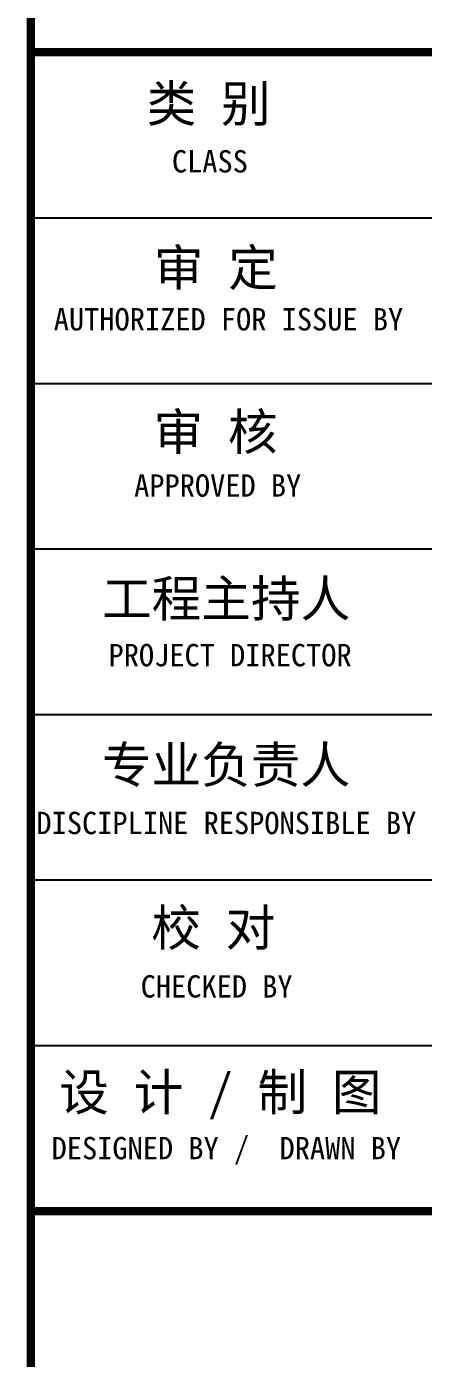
# Model space of a CAD drawing. Extents: x 36360094 to 36697644, y 75306 to 425482.
# Drawn here: x 36589823 to 36593899, y 272788 to 286465 of the extents above; entities that cross this region are included whole.
import ezdxf

# ---------------------------------------------------------------- set-up
doc = ezdxf.new("R2010")
doc.units = 0
doc.header["$LTSCALE"] = 1000
doc.header["$MEASUREMENT"] = 0
doc.layers.get('0').update_dxf_attribs({"linetype": 'CONTINUOUS'})
doc.layers.add('PUB_TEXT', color=7, linetype='CONTINUOUS')
doc.layers.add('PUB_TITLE', color=4, linetype='CONTINUOUS')
doc.styles.add('TQ', font='')
doc.styles.get('TQ').set_extended_font_data('SimSun')

# ---------------------------------------------------------------- blocks, each defined once
blk = doc.blocks.new('tk0')
at = {"layer": 'PUB_TITLE'}
for p, q in [((32850067, -1251523), (32861287, -1251523)), ((32850067, -1253223), (32861287, -1253223)), ((32850067, -1254923), (32861287, -1254923)), ((32850067, -1256623), (32861287, -1256623)), ((32850067, -1258323), (32861287, -1258323)), ((32850067, -1260023), (32861287, -1260023)), ((32850067, -1261723), (32861287, -1261723))]:
    blk.add_line(p, q, dxfattribs=at)
at = {"layer": 'PUB_TITLE', "lineweight": 40, "const_width": 85}
for points in [[(32850067, -1201267), (32850067, -1281267)], [(32850067, -1249823), (32861287, -1249823)], [(32850067, -1261723), (32861287, -1261723)]]:
    blk.add_lwpolyline(points, dxfattribs=at)
at = {"layer": 'PUB_TEXT', "attachment_point": 1, "style": 'TQ'}
for s, insert, char_height, width in [('类 别', (32851257, -1250163), 374, 2223.6), ('CLASS', (32851517, -1250828), 229.5, 4799.1), ('审 定', (32851331, -1251848), 374, 1610.68), ('AUTHORIZED FOR ISSUE BY', (32850303, -1252450), 229.5, 4799.1), ('审 核', (32851328, -1253533), 374, 2855.71), ('APPROVED BY', (32851129, -1254157), 229.5, 4799.1), ('工程主持人', (32850799, -1255246), 374, 3479.12), ('PROJECT DIRECTOR', (32850866, -1255899), 229.5, 4799.1), ('专业负责人', (32850797, -1256953), 374, 3323.07), ('DISCIPLINE RESPONSIBLE BY', (32850125, -1257623), 229.5, 4799.1), ('校 对', (32851305, -1258626), 374, 4012.28), ('CHECKED BY', (32851196, -1259301), 229.5, 4799.1), ('设 计 / 制 图', (32850359, -1260315), 374, 5153.93), ('DESIGNED BY /  DRAWN BY', (32850281, -1260962), 229.5, 4799.1)]:
    blk.add_mtext(s, dxfattribs=dict(at, insert=insert, char_height=char_height, width=width))

msp = doc.modelspace()

# ---------------------------------------------------------------- block references
msp.add_blockref('tk0', (3739798.4, 1536024.4))

doc.saveas('drawing.dxf')
